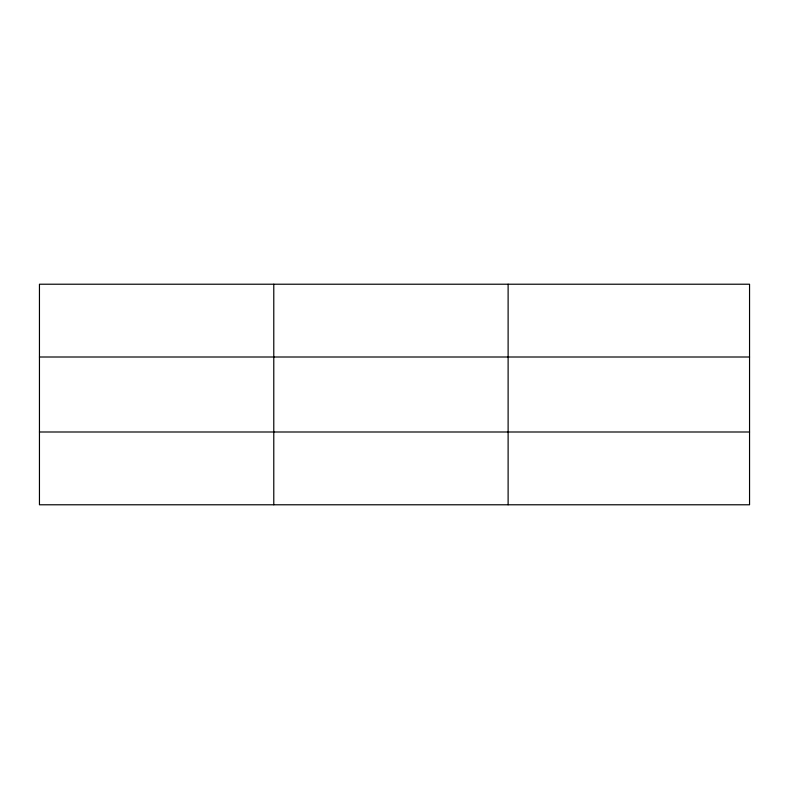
<?xml version="1.0" encoding="UTF-8"?>
<svg xmlns="http://www.w3.org/2000/svg" width="789" height="789" viewBox="0 0 789 789"><rect width="100%" height="100%" fill="white"/><g stroke="black" fill="none" stroke-linecap="round" stroke-linejoin="round"><path stroke-width="1.18" d="M273.783 284.218L273.783 504.782M508.116 284.218L508.116 504.782M749.55 431.997L749.55 504.782L39.45 504.782L39.45 284.218L749.55 284.218L749.55 431.997L39.45 431.997M39.45 357.003L749.55 357.003"/></g></svg>
